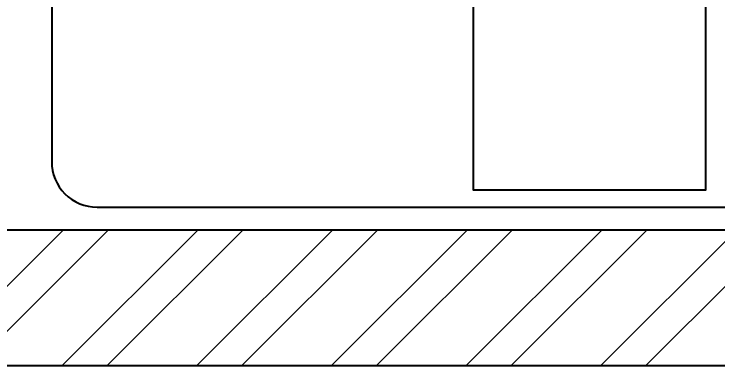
# Model space of a CAD drawing. Header units: feet. Extents: x 5433040 to 5447872, y -5283407 to -5275532.
# Drawn here: x 5444780 to 5445554, y -5283377 to -5282990 of the extents above; entities that cross this region are included whole.
import ezdxf

# ---------------------------------------------------------------- set-up
doc = ezdxf.new("R2010")
doc.units = ezdxf.units.FT
doc.header["$LTSCALE"] = 33
doc.header["$MEASUREMENT"] = 0
doc.linetypes.add('CONTINOUS', pattern=[0])
for name, color, linetype, lineweight in [('A-CARPET AREA', 3, 'CONTINOUS', 0), ('LENS-FURNITURE', 13, 'Continuous', 9), ('LENS_PARTITION', 21, 'Continuous', 25), ('LN-HATCH', 251, 'Continuous', 0)]:
    doc.layers.add(name, color=color, linetype=linetype, lineweight=lineweight)
doc.layers.add('A-WALL', color=1, linetype='Continuous')
doc.layers.add('PDF_Geometry', color=7, linetype='Continuous')
doc.styles.get("Standard").update_dxf_attribs({"font": 'GILC____.TTF'})

# ---------------------------------------------------------------- blocks, each defined once
blk = doc.blocks.new('A$C45bd8f26')
at = {"layer": 'LN-HATCH'}
h = blk.add_hatch(dxfattribs=at)
h.set_pattern_fill('ANSI32', color=256, scale=11, angle=180)
h.set_pattern_definition([(225, (0, 0), (74.08711299882052, -74.08711299882054), []), (225, (-49.39143000000001, 6e-15), (74.08711299882052, -74.08711299882054), [])])
h.paths.add_polyline_path([(10137.34000000008, 150), (13133.34000000008, 150), (13133.34000000008, 0), (10137.34000000008, 0)])
at = {"layer": 'A-WALL'}
blk.add_lwpolyline([(10137.34000000008, 150), (13133.34000000008, 150), (13133.34000000008, 0), (10137.34000000008, 0)], close=True, dxfattribs=at)
blk = doc.blocks.new('MINGSING')
at = {"layer": 'LENS_PARTITION', "color": 1}
blk.add_lwpolyline([(0, 225.050557859242), (255, 225.050557859242), (255, 575.0505578592417), (0, 575.0505578592417)], close=True, dxfattribs=at)
at = {"insert": (7.55703631043434, 290.8781383554451), "char_height": 25, "width": 317.4808165720382, "attachment_point": 1}
blk.add_mtext('CM2200\\P{\\H0.4x;305mm W x 350mm D x 560mm H}', dxfattribs=at)
blk = doc.blocks.new('MOROTISED TABLE-TRIAL SET 950x600')
at = {"layer": 'PDF_Geometry', "lineweight": 25}
blk.add_lwpolyline([(415.5923622683621, 2.18279e-11), (550.0003704861738, 2.18279e-11, 0.4142524001247118), (599.9958994225599, 50.00260162355697), (599.9958994225599, 899.9973678589085, 0.4142518501714829), (550.0003704861738, 950.0000000000218), (50.00260613718999, 950.0000000000218, 0.4142929195148918), (4.605390131e-07, 899.9973678589085), (4.605390131e-07, 50.00260162355697, 0.414163635492108), (50.00260613718999, 2.18279e-11), (415.5923622683621, 2.18279e-11)], format="xyb", dxfattribs=at)

msp = doc.modelspace()

# ---------------------------------------------------------------- block references
at = {"xscale": -1, "rotation": 180}
msp.add_blockref('MINGSING', (5445285.08235257, -5282608.305725817), dxfattribs=at)
at = {"layer": 'A-CARPET AREA'}
msp.add_blockref('A$C45bd8f26', (5433040.488446285, -5283376.965723162), dxfattribs=at)
at = {"layer": 'LENS-FURNITURE', "rotation": 90.00000000000003}
msp.add_blockref('MOROTISED TABLE-TRIAL SET 950x600', (5445770.886495169, -5283202.10685492), dxfattribs=at)

doc.saveas('drawing.dxf')
